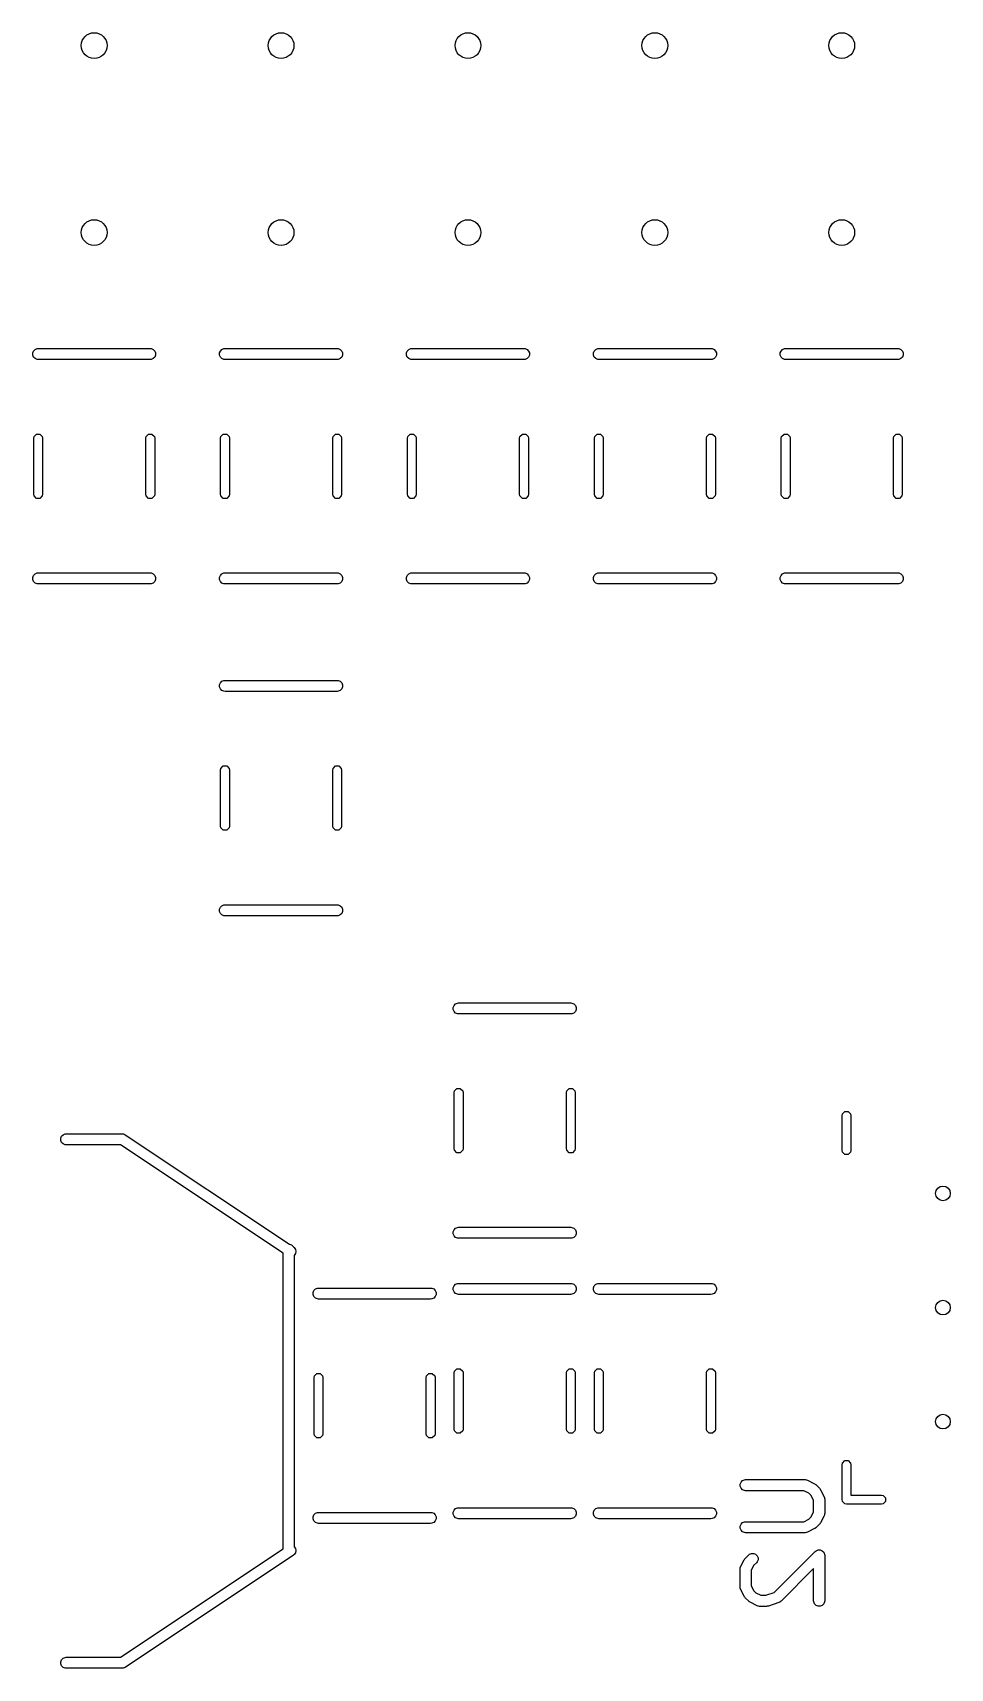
# Model space of a CAD drawing. Extents: x 4.92 to 7.13, y -4.79 to -3.32.
# Drawn here: x 5.343 to 5.834, y -4.196 to -3.321 of the extents above; entities that cross this region are included whole.
import ezdxf

# ---------------------------------------------------------------- set-up
doc = ezdxf.new("R2010")
doc.units = 0
doc.header["$MEASUREMENT"] = 0
doc.layers.add('BLACK', color=7, linetype='CONTINUOUS')

msp = doc.modelspace()

# ---------------------------------------------------------------- linework, layer by layer
at = {"layer": 'BLACK', "linetype": 'CONTINUOUS'}
for p, q in [((5.34361, -3.49142), (5.34442, -3.4906)), ((5.34442, -3.4906), (5.34549, -3.49016)), ((5.34549, -3.49016), (5.34606, -3.49011)), ((5.34606, -3.49011), (5.40606, -3.49011)), ((5.40606, -3.49011), (5.40664, -3.49016)), ((5.40664, -3.49016), (5.40771, -3.4906)), ((5.40771, -3.4906), (5.40852, -3.49142)), ((5.44361, -3.49142), (5.44442, -3.4906)), ((5.44442, -3.4906), (5.44549, -3.49016)), ((5.44549, -3.49016), (5.44606, -3.49011)), ((5.44606, -3.49011), (5.50606, -3.49011)), ((5.50606, -3.49011), (5.50664, -3.49016)), ((5.50664, -3.49016), (5.50771, -3.4906)), ((5.50771, -3.4906), (5.50852, -3.49142)), ((5.54361, -3.49142), (5.54442, -3.4906)), ((5.54442, -3.4906), (5.54549, -3.49016)), ((5.54549, -3.49016), (5.54606, -3.49011)), ((5.54606, -3.49011), (5.60606, -3.49011)), ((5.60606, -3.49011), (5.60664, -3.49016)), ((5.60664, -3.49016), (5.60771, -3.4906)), ((5.60771, -3.4906), (5.60852, -3.49142)), ((5.64361, -3.49142), (5.64442, -3.4906)), ((5.64442, -3.4906), (5.64549, -3.49016)), ((5.64549, -3.49016), (5.64606, -3.49011)), ((5.64606, -3.49011), (5.70606, -3.49011)), ((5.70606, -3.49011), (5.70664, -3.49016)), ((5.70664, -3.49016), (5.70771, -3.4906)), ((5.70771, -3.4906), (5.70852, -3.49142)), ((5.74361, -3.49142), (5.74442, -3.4906)), ((5.74442, -3.4906), (5.74549, -3.49016)), ((5.74549, -3.49016), (5.74606, -3.49011)), ((5.74606, -3.49011), (5.80606, -3.49011)), ((5.80606, -3.49011), (5.80664, -3.49016)), ((5.80664, -3.49016), (5.80771, -3.4906)), ((5.80771, -3.4906), (5.80852, -3.49142)), ((5.34317, -3.49248), (5.34361, -3.49142)), ((5.34317, -3.49363), (5.34317, -3.49248)), ((5.34361, -3.4947), (5.34317, -3.49363)), ((5.34442, -3.49551), (5.34361, -3.4947)), ((5.34549, -3.49595), (5.34442, -3.49551)), ((5.34606, -3.49601), (5.34549, -3.49595)), ((5.40606, -3.49601), (5.34606, -3.49601)), ((5.40664, -3.49595), (5.40606, -3.49601)), ((5.40771, -3.49551), (5.40664, -3.49595)), ((5.40852, -3.4947), (5.40771, -3.49551)), ((5.40852, -3.49142), (5.40896, -3.49248)), ((5.40896, -3.49363), (5.40852, -3.4947)), ((5.40896, -3.49248), (5.40896, -3.49363)), ((5.44317, -3.49248), (5.44361, -3.49142)), ((5.44317, -3.49363), (5.44317, -3.49248)), ((5.44361, -3.4947), (5.44317, -3.49363)), ((5.44442, -3.49551), (5.44361, -3.4947)), ((5.44549, -3.49595), (5.44442, -3.49551)), ((5.44606, -3.49601), (5.44549, -3.49595)), ((5.50606, -3.49601), (5.44606, -3.49601)), ((5.50664, -3.49595), (5.50606, -3.49601)), ((5.50771, -3.49551), (5.50664, -3.49595)), ((5.50852, -3.4947), (5.50771, -3.49551)), ((5.50852, -3.49142), (5.50896, -3.49248)), ((5.50896, -3.49363), (5.50852, -3.4947)), ((5.50896, -3.49248), (5.50896, -3.49363)), ((5.54317, -3.49248), (5.54361, -3.49142)), ((5.54317, -3.49363), (5.54317, -3.49248)), ((5.54361, -3.4947), (5.54317, -3.49363)), ((5.54442, -3.49551), (5.54361, -3.4947)), ((5.54549, -3.49595), (5.54442, -3.49551)), ((5.54606, -3.49601), (5.54549, -3.49595)), ((5.60606, -3.49601), (5.54606, -3.49601)), ((5.60664, -3.49595), (5.60606, -3.49601)), ((5.60771, -3.49551), (5.60664, -3.49595)), ((5.60852, -3.4947), (5.60771, -3.49551)), ((5.60852, -3.49142), (5.60896, -3.49248)), ((5.60896, -3.49363), (5.60852, -3.4947)), ((5.60896, -3.49248), (5.60896, -3.49363)), ((5.64317, -3.49248), (5.64361, -3.49142)), ((5.64317, -3.49363), (5.64317, -3.49248)), ((5.64361, -3.4947), (5.64317, -3.49363)), ((5.64442, -3.49551), (5.64361, -3.4947)), ((5.64549, -3.49595), (5.64442, -3.49551)), ((5.64606, -3.49601), (5.64549, -3.49595)), ((5.70606, -3.49601), (5.64606, -3.49601)), ((5.70664, -3.49595), (5.70606, -3.49601)), ((5.70771, -3.49551), (5.70664, -3.49595)), ((5.70852, -3.4947), (5.70771, -3.49551)), ((5.70852, -3.49142), (5.70896, -3.49248)), ((5.70896, -3.49363), (5.70852, -3.4947)), ((5.70896, -3.49248), (5.70896, -3.49363)), ((5.74317, -3.49248), (5.74361, -3.49142)), ((5.74317, -3.49363), (5.74317, -3.49248)), ((5.74361, -3.4947), (5.74317, -3.49363)), ((5.74442, -3.49551), (5.74361, -3.4947)), ((5.74549, -3.49595), (5.74442, -3.49551)), ((5.74606, -3.49601), (5.74549, -3.49595)), ((5.80606, -3.49601), (5.74606, -3.49601)), ((5.80664, -3.49595), (5.80606, -3.49601)), ((5.80771, -3.49551), (5.80664, -3.49595)), ((5.80852, -3.4947), (5.80771, -3.49551)), ((5.80852, -3.49142), (5.80896, -3.49248)), ((5.80896, -3.49363), (5.80852, -3.4947)), ((5.80896, -3.49248), (5.80896, -3.49363)), ((5.3437, -3.53806), (5.34388, -3.53715)), ((5.3437, -3.56806), (5.3437, -3.53806)), ((5.34388, -3.53715), (5.34516, -3.53588)), ((5.34516, -3.53588), (5.34697, -3.53588)), ((5.34697, -3.53588), (5.34825, -3.53715)), ((5.34825, -3.53715), (5.34843, -3.53806)), ((5.34843, -3.53806), (5.34843, -3.56806)), ((5.4037, -3.53806), (5.40388, -3.53715)), ((5.4037, -3.56806), (5.4037, -3.53806)), ((5.40388, -3.53715), (5.40516, -3.53588)), ((5.40516, -3.53588), (5.40697, -3.53588)), ((5.40697, -3.53588), (5.40825, -3.53715)), ((5.40825, -3.53715), (5.40843, -3.53806)), ((5.40843, -3.53806), (5.40843, -3.56806)), ((5.4437, -3.53806), (5.44388, -3.53715)), ((5.4437, -3.56806), (5.4437, -3.53806)), ((5.44388, -3.53715), (5.44516, -3.53588)), ((5.44516, -3.53588), (5.44697, -3.53588)), ((5.44697, -3.53588), (5.44825, -3.53715)), ((5.44825, -3.53715), (5.44843, -3.53806)), ((5.44843, -3.53806), (5.44843, -3.56806)), ((5.5037, -3.53806), (5.50388, -3.53715)), ((5.5037, -3.56806), (5.5037, -3.53806)), ((5.50388, -3.53715), (5.50516, -3.53588)), ((5.50516, -3.53588), (5.50697, -3.53588)), ((5.50697, -3.53588), (5.50825, -3.53715)), ((5.50825, -3.53715), (5.50843, -3.53806)), ((5.50843, -3.53806), (5.50843, -3.56806)), ((5.5437, -3.53806), (5.54388, -3.53715)), ((5.5437, -3.56806), (5.5437, -3.53806)), ((5.54388, -3.53715), (5.54516, -3.53588)), ((5.54516, -3.53588), (5.54697, -3.53588)), ((5.54697, -3.53588), (5.54825, -3.53715)), ((5.54825, -3.53715), (5.54843, -3.53806)), ((5.54843, -3.53806), (5.54843, -3.56806)), ((5.6037, -3.53806), (5.60388, -3.53715)), ((5.6037, -3.56806), (5.6037, -3.53806)), ((5.60388, -3.53715), (5.60516, -3.53588)), ((5.60516, -3.53588), (5.60697, -3.53588)), ((5.60697, -3.53588), (5.60825, -3.53715)), ((5.60825, -3.53715), (5.60843, -3.53806)), ((5.60843, -3.53806), (5.60843, -3.56806)), ((5.6437, -3.53806), (5.64388, -3.53715)), ((5.6437, -3.56806), (5.6437, -3.53806)), ((5.64388, -3.53715), (5.64516, -3.53588)), ((5.64516, -3.53588), (5.64697, -3.53588)), ((5.64697, -3.53588), (5.64825, -3.53715)), ((5.64825, -3.53715), (5.64843, -3.53806)), ((5.64843, -3.53806), (5.64843, -3.56806)), ((5.7037, -3.53806), (5.70388, -3.53715)), ((5.7037, -3.56806), (5.7037, -3.53806)), ((5.70388, -3.53715), (5.70516, -3.53588)), ((5.70516, -3.53588), (5.70697, -3.53588)), ((5.70697, -3.53588), (5.70825, -3.53715)), ((5.70825, -3.53715), (5.70843, -3.53806)), ((5.70843, -3.53806), (5.70843, -3.56806)), ((5.7437, -3.53806), (5.74388, -3.53715)), ((5.7437, -3.56806), (5.7437, -3.53806)), ((5.74388, -3.53715), (5.74516, -3.53588)), ((5.74516, -3.53588), (5.74697, -3.53588)), ((5.74697, -3.53588), (5.74825, -3.53715)), ((5.74825, -3.53715), (5.74843, -3.53806)), ((5.74843, -3.53806), (5.74843, -3.56806)), ((5.8037, -3.53806), (5.80388, -3.53715)), ((5.8037, -3.56806), (5.8037, -3.53806)), ((5.80388, -3.53715), (5.80516, -3.53588)), ((5.80516, -3.53588), (5.80697, -3.53588)), ((5.80697, -3.53588), (5.80825, -3.53715)), ((5.80825, -3.53715), (5.80843, -3.53806)), ((5.80843, -3.53806), (5.80843, -3.56806)), ((5.34388, -3.56896), (5.3437, -3.56806)), ((5.34516, -3.57024), (5.34388, -3.56896)), ((5.34825, -3.56896), (5.34697, -3.57024)), ((5.34843, -3.56806), (5.34825, -3.56896)), ((5.40388, -3.56896), (5.4037, -3.56806)), ((5.40516, -3.57024), (5.40388, -3.56896)), ((5.40825, -3.56896), (5.40697, -3.57024)), ((5.40843, -3.56806), (5.40825, -3.56896)), ((5.44388, -3.56896), (5.4437, -3.56806)), ((5.44516, -3.57024), (5.44388, -3.56896)), ((5.44825, -3.56896), (5.44697, -3.57024)), ((5.44843, -3.56806), (5.44825, -3.56896)), ((5.50388, -3.56896), (5.5037, -3.56806)), ((5.50516, -3.57024), (5.50388, -3.56896)), ((5.50825, -3.56896), (5.50697, -3.57024)), ((5.50843, -3.56806), (5.50825, -3.56896)), ((5.54388, -3.56896), (5.5437, -3.56806)), ((5.54516, -3.57024), (5.54388, -3.56896)), ((5.54825, -3.56896), (5.54697, -3.57024)), ((5.54843, -3.56806), (5.54825, -3.56896)), ((5.60388, -3.56896), (5.6037, -3.56806)), ((5.60516, -3.57024), (5.60388, -3.56896)), ((5.60825, -3.56896), (5.60697, -3.57024)), ((5.60843, -3.56806), (5.60825, -3.56896)), ((5.64388, -3.56896), (5.6437, -3.56806)), ((5.64516, -3.57024), (5.64388, -3.56896)), ((5.64825, -3.56896), (5.64697, -3.57024)), ((5.64843, -3.56806), (5.64825, -3.56896)), ((5.70388, -3.56896), (5.7037, -3.56806)), ((5.70516, -3.57024), (5.70388, -3.56896)), ((5.70825, -3.56896), (5.70697, -3.57024)), ((5.70843, -3.56806), (5.70825, -3.56896)), ((5.74388, -3.56896), (5.7437, -3.56806)), ((5.74516, -3.57024), (5.74388, -3.56896)), ((5.74825, -3.56896), (5.74697, -3.57024)), ((5.74843, -3.56806), (5.74825, -3.56896)), ((5.80388, -3.56896), (5.8037, -3.56806)), ((5.80516, -3.57024), (5.80388, -3.56896)), ((5.80825, -3.56896), (5.80697, -3.57024)), ((5.80843, -3.56806), (5.80825, -3.56896)), ((5.34697, -3.57024), (5.34516, -3.57024)), ((5.40697, -3.57024), (5.40516, -3.57024)), ((5.44697, -3.57024), (5.44516, -3.57024)), ((5.50697, -3.57024), (5.50516, -3.57024)), ((5.54697, -3.57024), (5.54516, -3.57024)), ((5.60697, -3.57024), (5.60516, -3.57024)), ((5.64697, -3.57024), (5.64516, -3.57024)), ((5.70697, -3.57024), (5.70516, -3.57024)), ((5.74697, -3.57024), (5.74516, -3.57024)), ((5.80697, -3.57024), (5.80516, -3.57024)), ((5.34317, -3.61248), (5.34361, -3.61142)), ((5.34317, -3.61363), (5.34317, -3.61248)), ((5.34361, -3.61142), (5.34442, -3.6106)), ((5.34442, -3.6106), (5.34549, -3.61016)), ((5.34549, -3.61016), (5.34606, -3.61011)), ((5.34606, -3.61011), (5.40606, -3.61011)), ((5.40606, -3.61011), (5.40664, -3.61016)), ((5.40664, -3.61016), (5.40771, -3.6106)), ((5.40771, -3.6106), (5.40852, -3.61142)), ((5.40852, -3.61142), (5.40896, -3.61248)), ((5.40896, -3.61248), (5.40896, -3.61363)), ((5.44317, -3.61248), (5.44361, -3.61142)), ((5.44317, -3.61363), (5.44317, -3.61248)), ((5.44361, -3.61142), (5.44442, -3.6106)), ((5.44442, -3.6106), (5.44549, -3.61016)), ((5.44549, -3.61016), (5.44606, -3.61011)), ((5.44606, -3.61011), (5.50606, -3.61011)), ((5.50606, -3.61011), (5.50664, -3.61016)), ((5.50664, -3.61016), (5.50771, -3.6106)), ((5.50771, -3.6106), (5.50852, -3.61142)), ((5.50852, -3.61142), (5.50896, -3.61248)), ((5.50896, -3.61248), (5.50896, -3.61363)), ((5.54317, -3.61248), (5.54361, -3.61142)), ((5.54317, -3.61363), (5.54317, -3.61248)), ((5.54361, -3.61142), (5.54442, -3.6106)), ((5.54442, -3.6106), (5.54549, -3.61016)), ((5.54549, -3.61016), (5.54606, -3.61011)), ((5.54606, -3.61011), (5.60606, -3.61011)), ((5.60606, -3.61011), (5.60664, -3.61016)), ((5.60664, -3.61016), (5.60771, -3.6106)), ((5.60771, -3.6106), (5.60852, -3.61142)), ((5.60852, -3.61142), (5.60896, -3.61248)), ((5.60896, -3.61248), (5.60896, -3.61363)), ((5.64317, -3.61248), (5.64361, -3.61142)), ((5.64317, -3.61363), (5.64317, -3.61248)), ((5.64361, -3.61142), (5.64442, -3.6106)), ((5.64442, -3.6106), (5.64549, -3.61016)), ((5.64549, -3.61016), (5.64606, -3.61011)), ((5.64606, -3.61011), (5.70606, -3.61011)), ((5.70606, -3.61011), (5.70664, -3.61016)), ((5.70664, -3.61016), (5.70771, -3.6106)), ((5.70771, -3.6106), (5.70852, -3.61142)), ((5.70852, -3.61142), (5.70896, -3.61248)), ((5.70896, -3.61248), (5.70896, -3.61363)), ((5.74317, -3.61248), (5.74361, -3.61142)), ((5.74317, -3.61363), (5.74317, -3.61248)), ((5.74361, -3.61142), (5.74442, -3.6106)), ((5.74442, -3.6106), (5.74549, -3.61016)), ((5.74549, -3.61016), (5.74606, -3.61011)), ((5.74606, -3.61011), (5.80606, -3.61011)), ((5.80606, -3.61011), (5.80664, -3.61016)), ((5.80664, -3.61016), (5.80771, -3.6106)), ((5.80771, -3.6106), (5.80852, -3.61142)), ((5.80852, -3.61142), (5.80896, -3.61248)), ((5.80896, -3.61248), (5.80896, -3.61363)), ((5.34361, -3.6147), (5.34317, -3.61363)), ((5.34442, -3.61551), (5.34361, -3.6147)), ((5.34549, -3.61595), (5.34442, -3.61551)), ((5.34606, -3.61601), (5.34549, -3.61595)), ((5.40606, -3.61601), (5.34606, -3.61601)), ((5.40664, -3.61595), (5.40606, -3.61601)), ((5.40771, -3.61551), (5.40664, -3.61595)), ((5.40852, -3.6147), (5.40771, -3.61551)), ((5.40896, -3.61363), (5.40852, -3.6147)), ((5.44361, -3.6147), (5.44317, -3.61363)), ((5.44442, -3.61551), (5.44361, -3.6147)), ((5.44549, -3.61595), (5.44442, -3.61551)), ((5.44606, -3.61601), (5.44549, -3.61595)), ((5.50606, -3.61601), (5.44606, -3.61601)), ((5.50664, -3.61595), (5.50606, -3.61601)), ((5.50771, -3.61551), (5.50664, -3.61595)), ((5.50852, -3.6147), (5.50771, -3.61551)), ((5.50896, -3.61363), (5.50852, -3.6147)), ((5.54361, -3.6147), (5.54317, -3.61363)), ((5.54442, -3.61551), (5.54361, -3.6147)), ((5.54549, -3.61595), (5.54442, -3.61551)), ((5.54606, -3.61601), (5.54549, -3.61595)), ((5.60606, -3.61601), (5.54606, -3.61601)), ((5.60664, -3.61595), (5.60606, -3.61601)), ((5.60771, -3.61551), (5.60664, -3.61595)), ((5.60852, -3.6147), (5.60771, -3.61551)), ((5.60896, -3.61363), (5.60852, -3.6147)), ((5.64361, -3.6147), (5.64317, -3.61363)), ((5.64442, -3.61551), (5.64361, -3.6147)), ((5.64549, -3.61595), (5.64442, -3.61551)), ((5.64606, -3.61601), (5.64549, -3.61595)), ((5.70606, -3.61601), (5.64606, -3.61601)), ((5.70664, -3.61595), (5.70606, -3.61601)), ((5.70771, -3.61551), (5.70664, -3.61595)), ((5.70852, -3.6147), (5.70771, -3.61551)), ((5.70896, -3.61363), (5.70852, -3.6147)), ((5.74361, -3.6147), (5.74317, -3.61363)), ((5.74442, -3.61551), (5.74361, -3.6147)), ((5.74549, -3.61595), (5.74442, -3.61551)), ((5.74606, -3.61601), (5.74549, -3.61595)), ((5.80606, -3.61601), (5.74606, -3.61601)), ((5.80664, -3.61595), (5.80606, -3.61601)), ((5.80771, -3.61551), (5.80664, -3.61595)), ((5.80852, -3.6147), (5.80771, -3.61551)), ((5.80896, -3.61363), (5.80852, -3.6147)), ((5.44317, -3.66998), (5.44361, -3.66892)), ((5.44317, -3.67113), (5.44317, -3.66998)), ((5.44361, -3.6722), (5.44317, -3.67113)), ((5.44361, -3.66892), (5.44442, -3.6681)), ((5.44442, -3.67301), (5.44361, -3.6722)), ((5.44442, -3.6681), (5.44549, -3.66766)), ((5.44549, -3.67345), (5.44442, -3.67301)), ((5.44549, -3.66766), (5.44606, -3.66761)), ((5.44606, -3.67351), (5.44549, -3.67345)), ((5.44606, -3.66761), (5.50606, -3.66761)), ((5.50606, -3.67351), (5.44606, -3.67351)), ((5.50606, -3.66761), (5.50664, -3.66766)), ((5.50664, -3.67345), (5.50606, -3.67351)), ((5.50664, -3.66766), (5.50771, -3.6681)), ((5.50771, -3.67301), (5.50664, -3.67345)), ((5.50771, -3.6681), (5.50852, -3.66892)), ((5.50852, -3.6722), (5.50771, -3.67301)), ((5.50852, -3.66892), (5.50896, -3.66998)), ((5.50896, -3.67113), (5.50852, -3.6722)), ((5.50896, -3.66998), (5.50896, -3.67113)), ((5.4437, -3.71556), (5.44388, -3.71465)), ((5.4437, -3.74556), (5.4437, -3.71556)), ((5.44388, -3.71465), (5.44516, -3.71338)), ((5.44516, -3.71338), (5.44697, -3.71338)), ((5.44697, -3.71338), (5.44825, -3.71465)), ((5.44825, -3.71465), (5.44843, -3.71556)), ((5.44843, -3.71556), (5.44843, -3.74556)), ((5.5037, -3.71556), (5.50388, -3.71465)), ((5.5037, -3.74556), (5.5037, -3.71556)), ((5.50388, -3.71465), (5.50516, -3.71338)), ((5.50516, -3.71338), (5.50697, -3.71338)), ((5.50697, -3.71338), (5.50825, -3.71465)), ((5.50825, -3.71465), (5.50843, -3.71556)), ((5.50843, -3.71556), (5.50843, -3.74556)), ((5.44388, -3.74646), (5.4437, -3.74556)), ((5.44516, -3.74774), (5.44388, -3.74646)), ((5.44697, -3.74774), (5.44516, -3.74774)), ((5.44825, -3.74646), (5.44697, -3.74774)), ((5.44843, -3.74556), (5.44825, -3.74646)), ((5.50388, -3.74646), (5.5037, -3.74556)), ((5.50516, -3.74774), (5.50388, -3.74646)), ((5.50697, -3.74774), (5.50516, -3.74774)), ((5.50825, -3.74646), (5.50697, -3.74774)), ((5.50843, -3.74556), (5.50825, -3.74646)), ((5.44442, -3.7881), (5.44549, -3.78766)), ((5.44549, -3.78766), (5.44606, -3.78761)), ((5.44606, -3.78761), (5.50606, -3.78761)), ((5.50606, -3.78761), (5.50664, -3.78766)), ((5.50664, -3.78766), (5.50771, -3.7881)), ((5.44317, -3.78998), (5.44361, -3.78892)), ((5.44317, -3.79113), (5.44317, -3.78998)), ((5.44361, -3.7922), (5.44317, -3.79113)), ((5.44361, -3.78892), (5.44442, -3.7881)), ((5.44442, -3.79301), (5.44361, -3.7922)), ((5.44549, -3.79345), (5.44442, -3.79301)), ((5.44606, -3.79351), (5.44549, -3.79345)), ((5.50606, -3.79351), (5.44606, -3.79351)), ((5.50664, -3.79345), (5.50606, -3.79351)), ((5.50771, -3.79301), (5.50664, -3.79345)), ((5.50771, -3.7881), (5.50852, -3.78892)), ((5.50852, -3.7922), (5.50771, -3.79301)), ((5.50852, -3.78892), (5.50896, -3.78998)), ((5.50896, -3.79113), (5.50852, -3.7922)), ((5.50896, -3.78998), (5.50896, -3.79113)), ((5.56942, -3.8406), (5.57049, -3.84016)), ((5.57049, -3.84016), (5.57106, -3.84011)), ((5.57106, -3.84011), (5.63106, -3.84011)), ((5.63106, -3.84011), (5.63164, -3.84016)), ((5.63164, -3.84016), (5.63271, -3.8406)), ((5.56817, -3.84248), (5.56861, -3.84142)), ((5.56817, -3.84363), (5.56817, -3.84248)), ((5.56861, -3.8447), (5.56817, -3.84363)), ((5.56861, -3.84142), (5.56942, -3.8406)), ((5.56942, -3.84551), (5.56861, -3.8447)), ((5.57049, -3.84595), (5.56942, -3.84551)), ((5.57106, -3.84601), (5.57049, -3.84595)), ((5.63106, -3.84601), (5.57106, -3.84601)), ((5.63164, -3.84595), (5.63106, -3.84601)), ((5.63271, -3.84551), (5.63164, -3.84595)), ((5.63271, -3.8406), (5.63352, -3.84142)), ((5.63352, -3.8447), (5.63271, -3.84551)), ((5.63352, -3.84142), (5.63396, -3.84248)), ((5.63396, -3.84363), (5.63352, -3.8447)), ((5.63396, -3.84248), (5.63396, -3.84363)), ((5.5687, -3.88806), (5.56888, -3.88715)), ((5.5687, -3.91806), (5.5687, -3.88806)), ((5.56888, -3.88715), (5.57016, -3.88588)), ((5.57016, -3.88588), (5.57197, -3.88588)), ((5.57197, -3.88588), (5.57325, -3.88715)), ((5.57325, -3.88715), (5.57343, -3.88806)), ((5.57343, -3.88806), (5.57343, -3.91806)), ((5.6287, -3.88806), (5.62888, -3.88715)), ((5.6287, -3.91806), (5.6287, -3.88806)), ((5.62888, -3.88715), (5.63016, -3.88588)), ((5.63016, -3.88588), (5.63197, -3.88588)), ((5.63197, -3.88588), (5.63325, -3.88715)), ((5.63325, -3.88715), (5.63343, -3.88806)), ((5.63343, -3.88806), (5.63343, -3.91806)), ((5.77626, -3.9003), (5.77644, -3.8994)), ((5.77626, -3.919), (5.77626, -3.9003)), ((5.77644, -3.8994), (5.77772, -3.89812)), ((5.77772, -3.89812), (5.77953, -3.89812)), ((5.77953, -3.89812), (5.78081, -3.8994)), ((5.78081, -3.8994), (5.78099, -3.9003)), ((5.78099, -3.9003), (5.78099, -3.919)), ((5.35942, -3.9106), (5.36049, -3.91016)), ((5.36049, -3.91016), (5.36106, -3.91011)), ((5.36106, -3.91011), (5.39106, -3.91011)), ((5.39106, -3.91011), (5.39164, -3.91016)), ((5.39164, -3.91016), (5.39191, -3.91027)), ((5.39191, -3.91027), (5.39219, -3.91033)), ((5.39219, -3.91033), (5.3927, -3.9106)), ((5.35817, -3.91248), (5.35861, -3.91142)), ((5.35817, -3.91363), (5.35817, -3.91248)), ((5.35861, -3.9147), (5.35817, -3.91363)), ((5.35861, -3.91142), (5.35942, -3.9106)), ((5.35942, -3.91551), (5.35861, -3.9147)), ((5.36049, -3.91595), (5.35942, -3.91551)), ((5.36106, -3.91601), (5.36049, -3.91595)), ((5.39017, -3.91601), (5.36106, -3.91601)), ((5.47711, -3.97397), (5.39017, -3.91601)), ((5.3927, -3.9106), (5.48054, -3.96916)), ((5.56888, -3.91896), (5.5687, -3.91806)), ((5.57016, -3.92024), (5.56888, -3.91896)), ((5.57325, -3.91896), (5.57197, -3.92024)), ((5.57343, -3.91806), (5.57325, -3.91896)), ((5.62888, -3.91896), (5.6287, -3.91806)), ((5.63016, -3.92024), (5.62888, -3.91896)), ((5.63325, -3.91896), (5.63197, -3.92024)), ((5.63343, -3.91806), (5.63325, -3.91896)), ((5.77644, -3.91991), (5.77626, -3.919)), ((5.78099, -3.919), (5.78081, -3.91991)), ((5.57197, -3.92024), (5.57016, -3.92024)), ((5.63197, -3.92024), (5.63016, -3.92024)), ((5.77772, -3.92119), (5.77644, -3.91991)), ((5.77953, -3.92119), (5.77772, -3.92119)), ((5.78081, -3.91991), (5.77953, -3.92119)), ((5.56817, -3.96248), (5.56861, -3.96142)), ((5.56817, -3.96363), (5.56817, -3.96248)), ((5.56861, -3.96142), (5.56942, -3.9606)), ((5.56942, -3.9606), (5.57049, -3.96016)), ((5.57049, -3.96016), (5.57106, -3.96011)), ((5.57106, -3.96011), (5.63106, -3.96011)), ((5.63106, -3.96011), (5.63164, -3.96016)), ((5.63164, -3.96016), (5.63271, -3.9606)), ((5.63271, -3.9606), (5.63352, -3.96142)), ((5.63352, -3.96142), (5.63396, -3.96248)), ((5.63396, -3.96248), (5.63396, -3.96363)), ((5.48054, -3.96916), (5.48064, -3.96916)), ((5.48064, -3.96916), (5.48171, -3.9696)), ((5.48171, -3.9696), (5.48252, -3.97042)), ((5.48252, -3.97042), (5.48256, -3.9705)), ((5.48256, -3.9705), (5.4827, -3.9706)), ((5.4827, -3.9706), (5.48315, -3.97097)), ((5.48315, -3.97097), (5.48379, -3.97193)), ((5.56861, -3.9647), (5.56817, -3.96363)), ((5.56942, -3.96551), (5.56861, -3.9647)), ((5.57049, -3.96595), (5.56942, -3.96551)), ((5.57106, -3.96601), (5.57049, -3.96595)), ((5.63106, -3.96601), (5.57106, -3.96601)), ((5.63164, -3.96595), (5.63106, -3.96601)), ((5.63271, -3.96551), (5.63164, -3.96595)), ((5.63352, -3.9647), (5.63271, -3.96551)), ((5.63396, -3.96363), (5.63352, -3.9647)), ((5.47711, -4.13206), (5.47711, -3.97397)), ((5.48315, -3.97514), (5.48302, -3.97524)), ((5.48302, -3.97524), (5.48302, -4.13088)), ((5.48379, -3.97419), (5.48315, -3.97514)), ((5.48379, -3.97193), (5.48402, -3.97306)), ((5.48402, -3.97306), (5.48379, -3.97419)), ((5.49317, -3.99498), (5.49361, -3.99392)), ((5.49317, -3.99613), (5.49317, -3.99498)), ((5.49361, -3.9972), (5.49317, -3.99613)), ((5.49361, -3.99392), (5.49442, -3.9931)), ((5.49442, -3.99801), (5.49361, -3.9972)), ((5.49442, -3.9931), (5.49549, -3.99266)), ((5.49549, -3.99845), (5.49442, -3.99801)), ((5.49549, -3.99266), (5.49606, -3.99261)), ((5.49606, -3.99261), (5.55606, -3.99261)), ((5.55606, -3.99261), (5.55664, -3.99266)), ((5.55664, -3.99266), (5.55771, -3.9931)), ((5.55771, -3.99801), (5.55664, -3.99845)), ((5.55771, -3.9931), (5.55852, -3.99392)), ((5.55852, -3.9972), (5.55771, -3.99801)), ((5.55852, -3.99392), (5.55896, -3.99498)), ((5.55896, -3.99613), (5.55852, -3.9972)), ((5.55896, -3.99498), (5.55896, -3.99613)), ((5.56817, -3.99248), (5.56861, -3.99142)), ((5.56817, -3.99363), (5.56817, -3.99248)), ((5.56861, -3.9947), (5.56817, -3.99363)), ((5.56861, -3.99142), (5.56942, -3.9906)), ((5.56942, -3.99551), (5.56861, -3.9947)), ((5.56942, -3.9906), (5.57049, -3.99016)), ((5.57049, -3.99595), (5.56942, -3.99551)), ((5.57049, -3.99016), (5.57106, -3.99011)), ((5.57106, -3.99601), (5.57049, -3.99595)), ((5.57106, -3.99011), (5.63106, -3.99011)), ((5.63106, -3.99601), (5.57106, -3.99601)), ((5.63106, -3.99011), (5.63164, -3.99016)), ((5.63164, -3.99595), (5.63106, -3.99601)), ((5.63164, -3.99016), (5.63271, -3.9906)), ((5.63271, -3.99551), (5.63164, -3.99595)), ((5.63271, -3.9906), (5.63352, -3.99142)), ((5.63352, -3.9947), (5.63271, -3.99551)), ((5.63352, -3.99142), (5.63396, -3.99248)), ((5.63396, -3.99363), (5.63352, -3.9947)), ((5.63396, -3.99248), (5.63396, -3.99363)), ((5.64317, -3.99248), (5.64361, -3.99142)), ((5.64317, -3.99363), (5.64317, -3.99248)), ((5.64361, -3.9947), (5.64317, -3.99363)), ((5.64361, -3.99142), (5.64442, -3.9906)), ((5.64442, -3.99551), (5.64361, -3.9947)), ((5.64442, -3.9906), (5.64549, -3.99016)), ((5.64549, -3.99595), (5.64442, -3.99551)), ((5.64549, -3.99016), (5.64606, -3.99011)), ((5.64606, -3.99601), (5.64549, -3.99595)), ((5.64606, -3.99011), (5.70606, -3.99011)), ((5.70606, -3.99601), (5.64606, -3.99601)), ((5.70606, -3.99011), (5.70664, -3.99016)), ((5.70664, -3.99595), (5.70606, -3.99601)), ((5.70664, -3.99016), (5.70771, -3.9906)), ((5.70771, -3.99551), (5.70664, -3.99595)), ((5.70771, -3.9906), (5.70852, -3.99142)), ((5.70852, -3.9947), (5.70771, -3.99551)), ((5.70852, -3.99142), (5.70896, -3.99248)), ((5.70896, -3.99363), (5.70852, -3.9947)), ((5.70896, -3.99248), (5.70896, -3.99363)), ((5.49606, -3.99851), (5.49549, -3.99845)), ((5.55606, -3.99851), (5.49606, -3.99851)), ((5.55664, -3.99845), (5.55606, -3.99851)), ((5.4937, -4.04056), (5.49388, -4.03965)), ((5.4937, -4.07056), (5.4937, -4.04056)), ((5.49388, -4.03965), (5.49516, -4.03838)), ((5.49516, -4.03838), (5.49697, -4.03838)), ((5.49697, -4.03838), (5.49825, -4.03965)), ((5.49825, -4.03965), (5.49843, -4.04056)), ((5.49843, -4.04056), (5.49843, -4.07056)), ((5.5537, -4.04056), (5.55388, -4.03965)), ((5.5537, -4.07056), (5.5537, -4.04056)), ((5.55388, -4.03965), (5.55516, -4.03838)), ((5.55516, -4.03838), (5.55697, -4.03838)), ((5.55697, -4.03838), (5.55825, -4.03965)), ((5.55825, -4.03965), (5.55843, -4.04056)), ((5.55843, -4.04056), (5.55843, -4.07056)), ((5.5687, -4.03806), (5.56888, -4.03715)), ((5.5687, -4.06806), (5.5687, -4.03806)), ((5.56888, -4.03715), (5.57016, -4.03588)), ((5.57016, -4.03588), (5.57197, -4.03588)), ((5.57197, -4.03588), (5.57325, -4.03715)), ((5.57325, -4.03715), (5.57343, -4.03806)), ((5.57343, -4.03806), (5.57343, -4.06806)), ((5.6287, -4.03806), (5.62888, -4.03715)), ((5.6287, -4.06806), (5.6287, -4.03806)), ((5.62888, -4.03715), (5.63016, -4.03588)), ((5.63016, -4.03588), (5.63197, -4.03588)), ((5.63197, -4.03588), (5.63325, -4.03715)), ((5.63325, -4.03715), (5.63343, -4.03806)), ((5.63343, -4.03806), (5.63343, -4.06806)), ((5.6437, -4.03806), (5.64388, -4.03715)), ((5.6437, -4.06806), (5.6437, -4.03806)), ((5.64388, -4.03715), (5.64516, -4.03588)), ((5.64516, -4.03588), (5.64697, -4.03588)), ((5.64697, -4.03588), (5.64825, -4.03715)), ((5.64825, -4.03715), (5.64843, -4.03806)), ((5.64843, -4.03806), (5.64843, -4.06806)), ((5.7037, -4.03806), (5.70388, -4.03715)), ((5.7037, -4.06806), (5.7037, -4.03806)), ((5.70388, -4.03715), (5.70516, -4.03588)), ((5.70516, -4.03588), (5.70697, -4.03588)), ((5.70697, -4.03588), (5.70825, -4.03715)), ((5.70825, -4.03715), (5.70843, -4.03806)), ((5.70843, -4.03806), (5.70843, -4.06806)), ((5.49388, -4.07146), (5.4937, -4.07056)), ((5.49516, -4.07274), (5.49388, -4.07146)), ((5.49697, -4.07274), (5.49516, -4.07274)), ((5.49825, -4.07146), (5.49697, -4.07274)), ((5.49843, -4.07056), (5.49825, -4.07146)), ((5.55388, -4.07146), (5.5537, -4.07056)), ((5.55516, -4.07274), (5.55388, -4.07146)), ((5.55697, -4.07274), (5.55516, -4.07274)), ((5.55825, -4.07146), (5.55697, -4.07274)), ((5.55843, -4.07056), (5.55825, -4.07146)), ((5.56888, -4.06896), (5.5687, -4.06806)), ((5.57016, -4.07024), (5.56888, -4.06896)), ((5.57197, -4.07024), (5.57016, -4.07024)), ((5.57325, -4.06896), (5.57197, -4.07024)), ((5.57343, -4.06806), (5.57325, -4.06896)), ((5.62888, -4.06896), (5.6287, -4.06806)), ((5.63016, -4.07024), (5.62888, -4.06896)), ((5.63197, -4.07024), (5.63016, -4.07024)), ((5.63325, -4.06896), (5.63197, -4.07024)), ((5.63343, -4.06806), (5.63325, -4.06896)), ((5.64388, -4.06896), (5.6437, -4.06806)), ((5.64516, -4.07024), (5.64388, -4.06896)), ((5.64697, -4.07024), (5.64516, -4.07024)), ((5.64825, -4.06896), (5.64697, -4.07024)), ((5.64843, -4.06806), (5.64825, -4.06896)), ((5.70388, -4.06896), (5.7037, -4.06806)), ((5.70516, -4.07024), (5.70388, -4.06896)), ((5.70697, -4.07024), (5.70516, -4.07024)), ((5.70825, -4.06896), (5.70697, -4.07024)), ((5.70843, -4.06806), (5.70825, -4.06896)), ((5.77644, -4.08621), (5.77772, -4.08493)), ((5.77772, -4.08493), (5.77953, -4.08493)), ((5.77953, -4.08493), (5.78081, -4.08621)), ((5.77626, -4.08711), (5.77644, -4.08621)), ((5.77626, -4.10581), (5.77626, -4.08711)), ((5.78081, -4.08621), (5.78099, -4.08711)), ((5.78099, -4.08711), (5.78099, -4.10345)), ((5.72171, -4.09749), (5.72215, -4.09642)), ((5.72171, -4.09864), (5.72171, -4.09749)), ((5.72215, -4.0997), (5.72171, -4.09864)), ((5.72215, -4.09642), (5.72296, -4.09561)), ((5.72296, -4.10052), (5.72215, -4.0997)), ((5.72296, -4.09561), (5.72402, -4.09517)), ((5.72402, -4.10096), (5.72296, -4.10052)), ((5.72402, -4.09517), (5.7246, -4.09511)), ((5.7246, -4.10102), (5.72402, -4.10096)), ((5.7246, -4.09511), (5.75647, -4.09511)), ((5.75577, -4.10102), (5.7246, -4.10102)), ((5.75847, -4.10236), (5.75577, -4.10102)), ((5.75647, -4.09511), (5.75705, -4.09517)), ((5.75705, -4.09517), (5.75715, -4.09521)), ((5.75715, -4.09521), (5.75725, -4.09521)), ((5.75725, -4.09521), (5.75779, -4.09542)), ((5.75779, -4.09542), (5.76154, -4.0973)), ((5.75967, -4.10356), (5.75847, -4.10236)), ((5.76154, -4.0973), (5.76179, -4.09745)), ((5.76179, -4.09745), (5.76186, -4.09748)), ((5.76186, -4.09748), (5.76194, -4.09755)), ((5.76194, -4.09755), (5.76203, -4.0976)), ((5.76203, -4.0976), (5.76208, -4.09766)), ((5.76208, -4.09766), (5.76231, -4.09785)), ((5.76231, -4.09785), (5.76418, -4.09972)), ((5.76418, -4.09972), (5.76437, -4.09995)), ((5.76437, -4.09995), (5.76443, -4.1)), ((5.76443, -4.1), (5.76448, -4.10009)), ((5.76448, -4.10009), (5.76455, -4.10017)), ((5.76455, -4.10017), (5.76458, -4.10024)), ((5.76458, -4.10024), (5.76474, -4.10049)), ((5.76474, -4.10049), (5.76661, -4.10424)), ((5.56817, -4.11248), (5.56861, -4.11142)), ((5.56861, -4.11142), (5.56942, -4.1106)), ((5.56942, -4.1106), (5.57049, -4.11016)), ((5.57049, -4.11016), (5.57106, -4.11011)), ((5.57106, -4.11011), (5.63106, -4.11011)), ((5.63106, -4.11011), (5.63164, -4.11016)), ((5.63164, -4.11016), (5.63271, -4.1106)), ((5.63271, -4.1106), (5.63352, -4.11142)), ((5.63352, -4.11142), (5.63396, -4.11248)), ((5.64317, -4.11248), (5.64361, -4.11142)), ((5.64361, -4.11142), (5.64442, -4.1106)), ((5.64442, -4.1106), (5.64549, -4.11016)), ((5.64549, -4.11016), (5.64606, -4.11011)), ((5.64606, -4.11011), (5.70606, -4.11011)), ((5.70606, -4.11011), (5.70664, -4.11016)), ((5.70664, -4.11016), (5.70771, -4.1106)), ((5.70771, -4.1106), (5.70852, -4.11142)), ((5.70852, -4.11142), (5.70896, -4.11248)), ((5.76102, -4.10626), (5.75967, -4.10356)), ((5.76102, -4.11236), (5.76102, -4.10626)), ((5.76661, -4.10424), (5.76682, -4.10478)), ((5.76682, -4.10478), (5.76683, -4.10489)), ((5.76683, -4.10489), (5.76687, -4.10499)), ((5.76687, -4.10499), (5.76692, -4.10556)), ((5.76692, -4.10556), (5.76692, -4.11306)), ((5.77644, -4.10672), (5.77626, -4.10581)), ((5.77772, -4.108), (5.77644, -4.10672)), ((5.77862, -4.10818), (5.77772, -4.108)), ((5.79732, -4.10818), (5.77862, -4.10818)), ((5.78099, -4.10345), (5.79732, -4.10345)), ((5.79732, -4.10345), (5.79823, -4.10363)), ((5.79823, -4.108), (5.79732, -4.10818)), ((5.79823, -4.10363), (5.79951, -4.10491)), ((5.79951, -4.10672), (5.79823, -4.108)), ((5.79951, -4.10491), (5.79951, -4.10672)), ((5.49317, -4.11498), (5.49361, -4.11392)), ((5.49317, -4.11613), (5.49317, -4.11498)), ((5.49361, -4.1172), (5.49317, -4.11613)), ((5.49361, -4.11392), (5.49442, -4.1131)), ((5.49442, -4.11801), (5.49361, -4.1172)), ((5.49442, -4.1131), (5.49549, -4.11266)), ((5.49549, -4.11845), (5.49442, -4.11801)), ((5.49549, -4.11266), (5.49606, -4.11261)), ((5.49606, -4.11851), (5.49549, -4.11845)), ((5.49606, -4.11261), (5.55606, -4.11261)), ((5.55606, -4.11851), (5.49606, -4.11851)), ((5.55606, -4.11261), (5.55664, -4.11266)), ((5.55664, -4.11845), (5.55606, -4.11851)), ((5.55664, -4.11266), (5.55771, -4.1131)), ((5.55771, -4.11801), (5.55664, -4.11845)), ((5.55771, -4.1131), (5.55852, -4.11392)), ((5.55852, -4.1172), (5.55771, -4.11801)), ((5.55852, -4.11392), (5.55896, -4.11498)), ((5.55896, -4.11613), (5.55852, -4.1172)), ((5.55896, -4.11498), (5.55896, -4.11613)), ((5.56817, -4.11363), (5.56817, -4.11248)), ((5.56861, -4.1147), (5.56817, -4.11363)), ((5.56942, -4.11551), (5.56861, -4.1147)), ((5.57049, -4.11595), (5.56942, -4.11551)), ((5.57106, -4.11601), (5.57049, -4.11595)), ((5.63106, -4.11601), (5.57106, -4.11601)), ((5.63164, -4.11595), (5.63106, -4.11601)), ((5.63271, -4.11551), (5.63164, -4.11595)), ((5.63352, -4.1147), (5.63271, -4.11551)), ((5.63396, -4.11363), (5.63352, -4.1147)), ((5.63396, -4.11248), (5.63396, -4.11363)), ((5.64317, -4.11363), (5.64317, -4.11248)), ((5.64361, -4.1147), (5.64317, -4.11363)), ((5.64442, -4.11551), (5.64361, -4.1147)), ((5.64549, -4.11595), (5.64442, -4.11551)), ((5.64606, -4.11601), (5.64549, -4.11595)), ((5.70606, -4.11601), (5.64606, -4.11601)), ((5.70664, -4.11595), (5.70606, -4.11601)), ((5.70771, -4.11551), (5.70664, -4.11595)), ((5.70852, -4.1147), (5.70771, -4.11551)), ((5.70896, -4.11363), (5.70852, -4.1147)), ((5.70896, -4.11248), (5.70896, -4.11363)), ((5.72171, -4.11998), (5.72215, -4.11892)), ((5.72171, -4.12114), (5.72171, -4.11998)), ((5.72215, -4.11892), (5.72296, -4.1181)), ((5.72296, -4.1181), (5.72402, -4.11766)), ((5.72402, -4.11766), (5.7246, -4.11761)), ((5.7246, -4.11761), (5.75577, -4.11761)), ((5.75577, -4.11761), (5.75847, -4.11626)), ((5.75847, -4.11626), (5.75967, -4.11506)), ((5.75967, -4.11506), (5.76102, -4.11236)), ((5.76418, -4.1189), (5.76231, -4.12077)), ((5.76437, -4.11867), (5.76418, -4.1189)), ((5.76443, -4.11862), (5.76437, -4.11867)), ((5.76448, -4.11853), (5.76443, -4.11862)), ((5.76455, -4.11845), (5.76448, -4.11853)), ((5.76458, -4.11838), (5.76455, -4.11845)), ((5.76474, -4.11813), (5.76458, -4.11838)), ((5.76661, -4.11438), (5.76474, -4.11813)), ((5.76682, -4.11384), (5.76661, -4.11438)), ((5.76683, -4.11373), (5.76682, -4.11384)), ((5.76687, -4.11364), (5.76683, -4.11373)), ((5.76692, -4.11306), (5.76687, -4.11364)), ((5.72215, -4.1222), (5.72171, -4.12114)), ((5.72296, -4.12301), (5.72215, -4.1222)), ((5.72402, -4.12346), (5.72296, -4.12301)), ((5.7246, -4.12351), (5.72402, -4.12346)), ((5.75647, -4.12351), (5.7246, -4.12351)), ((5.75705, -4.12346), (5.75647, -4.12351)), ((5.75715, -4.12341), (5.75705, -4.12346)), ((5.75725, -4.12341), (5.75715, -4.12341)), ((5.75779, -4.1232), (5.75725, -4.12341)), ((5.76154, -4.12133), (5.75779, -4.1232)), ((5.76179, -4.12117), (5.76154, -4.12133)), ((5.76186, -4.12114), (5.76179, -4.12117)), ((5.76194, -4.12107), (5.76186, -4.12114)), ((5.76203, -4.12102), (5.76194, -4.12107)), ((5.76208, -4.12096), (5.76203, -4.12102)), ((5.76231, -4.12077), (5.76208, -4.12096)), ((5.39017, -4.19011), (5.47712, -4.13214)), ((5.4827, -4.13552), (5.3927, -4.19552)), ((5.47712, -4.13214), (5.47711, -4.13206)), ((5.48315, -4.13515), (5.4827, -4.13552)), ((5.48302, -4.13088), (5.48315, -4.13097)), ((5.48315, -4.13097), (5.48379, -4.13193)), ((5.48379, -4.13419), (5.48315, -4.13515)), ((5.48379, -4.13193), (5.48402, -4.13306)), ((5.48402, -4.13306), (5.48379, -4.13419)), ((5.72196, -4.14174), (5.72383, -4.13799)), ((5.72383, -4.13799), (5.72399, -4.13774)), ((5.72399, -4.13774), (5.72402, -4.13767)), ((5.72402, -4.13767), (5.72409, -4.13759)), ((5.72409, -4.13759), (5.72414, -4.1375)), ((5.72414, -4.1375), (5.7242, -4.13745)), ((5.7242, -4.13745), (5.72439, -4.13722)), ((5.72439, -4.13722), (5.72626, -4.13534)), ((5.72626, -4.13534), (5.72671, -4.13498)), ((5.72671, -4.13498), (5.72777, -4.13454)), ((5.72777, -4.13454), (5.72893, -4.13454)), ((5.72893, -4.13454), (5.72999, -4.13498)), ((5.72999, -4.13498), (5.73081, -4.13579)), ((5.73081, -4.13579), (5.73125, -4.13686)), ((5.73125, -4.13686), (5.73125, -4.13801)), ((5.73988, -4.15547), (5.76188, -4.13347)), ((5.76188, -4.13347), (5.76233, -4.1331)), ((5.76233, -4.1331), (5.76308, -4.13279)), ((5.76308, -4.13279), (5.7634, -4.13266)), ((5.7634, -4.13266), (5.76455, -4.13266)), ((5.76455, -4.13266), (5.76561, -4.1331)), ((5.76561, -4.1331), (5.76643, -4.13392)), ((5.76643, -4.13392), (5.76668, -4.13454)), ((5.76668, -4.13454), (5.76687, -4.13498)), ((5.76687, -4.13498), (5.76692, -4.13556)), ((5.76692, -4.13556), (5.76692, -4.15993)), ((5.72165, -4.14306), (5.72171, -4.14248)), ((5.72165, -4.15243), (5.72165, -4.14306)), ((5.72171, -4.14248), (5.72175, -4.14238)), ((5.72175, -4.14228), (5.72196, -4.14174)), ((5.72175, -4.14238), (5.72175, -4.14228)), ((5.7289, -4.14106), (5.72755, -4.14375)), ((5.72755, -4.14375), (5.72755, -4.15173)), ((5.73044, -4.13952), (5.7289, -4.14106)), ((5.73081, -4.13907), (5.73044, -4.13952)), ((5.73125, -4.13801), (5.73081, -4.13907)), ((5.76102, -4.14269), (5.74356, -4.16014)), ((5.76102, -4.15993), (5.76102, -4.14269)), ((5.72171, -4.15301), (5.72165, -4.15243)), ((5.72175, -4.1531), (5.72171, -4.15301)), ((5.72175, -4.15321), (5.72175, -4.1531)), ((5.72196, -4.15375), (5.72175, -4.15321)), ((5.72383, -4.1575), (5.72196, -4.15375)), ((5.72755, -4.15173), (5.7289, -4.15443)), ((5.7289, -4.15443), (5.7301, -4.15563)), ((5.73537, -4.15698), (5.73988, -4.15547)), ((5.72399, -4.15775), (5.72383, -4.1575)), ((5.72402, -4.15782), (5.72399, -4.15775)), ((5.72409, -4.1579), (5.72402, -4.15782)), ((5.72414, -4.15799), (5.72409, -4.1579)), ((5.7242, -4.15804), (5.72414, -4.15799)), ((5.72439, -4.15827), (5.7242, -4.15804)), ((5.72626, -4.16014), (5.72439, -4.15827)), ((5.72649, -4.16033), (5.72626, -4.16014)), ((5.72654, -4.16039), (5.72649, -4.16033)), ((5.72663, -4.16044), (5.72654, -4.16039)), ((5.72671, -4.16051), (5.72663, -4.16044)), ((5.72678, -4.16054), (5.72671, -4.16051)), ((5.72703, -4.1607), (5.72678, -4.16054)), ((5.73078, -4.16257), (5.72703, -4.1607)), ((5.7301, -4.15563), (5.7328, -4.15698)), ((5.73132, -4.16278), (5.73078, -4.16257)), ((5.73143, -4.16279), (5.73132, -4.16278)), ((5.73152, -4.16283), (5.73143, -4.16279)), ((5.7321, -4.16288), (5.73152, -4.16283)), ((5.73585, -4.16288), (5.7321, -4.16288)), ((5.7328, -4.15698), (5.73537, -4.15698)), ((5.73614, -4.16285), (5.73585, -4.16288)), ((5.73622, -4.16286), (5.73614, -4.16285)), ((5.73632, -4.16284), (5.73622, -4.16286)), ((5.73643, -4.16283), (5.73632, -4.16284)), ((5.7365, -4.1628), (5.73643, -4.16283)), ((5.73678, -4.16273), (5.7365, -4.1628)), ((5.74241, -4.16086), (5.73678, -4.16273)), ((5.74294, -4.16062), (5.74241, -4.16086)), ((5.74302, -4.16055), (5.74294, -4.16062)), ((5.74311, -4.16051), (5.74302, -4.16055)), ((5.74356, -4.16014), (5.74311, -4.16051)), ((5.76108, -4.16051), (5.76102, -4.15993)), ((5.76152, -4.16157), (5.76108, -4.16051)), ((5.76233, -4.16238), (5.76152, -4.16157)), ((5.7634, -4.16283), (5.76233, -4.16238)), ((5.76455, -4.16283), (5.7634, -4.16283)), ((5.76561, -4.16238), (5.76455, -4.16283)), ((5.76643, -4.16157), (5.76561, -4.16238)), ((5.76687, -4.16051), (5.76643, -4.16157)), ((5.76692, -4.15993), (5.76687, -4.16051)), ((5.35942, -4.1906), (5.36049, -4.19016)), ((5.36049, -4.19016), (5.36106, -4.19011)), ((5.36106, -4.19011), (5.39017, -4.19011)), ((5.35817, -4.19248), (5.35861, -4.19142)), ((5.35817, -4.19363), (5.35817, -4.19248)), ((5.35861, -4.1947), (5.35817, -4.19363)), ((5.35861, -4.19142), (5.35942, -4.1906)), ((5.35942, -4.19551), (5.35861, -4.1947)), ((5.36049, -4.19595), (5.35942, -4.19551)), ((5.36106, -4.19601), (5.36049, -4.19595)), ((5.39106, -4.19601), (5.36106, -4.19601)), ((5.39164, -4.19595), (5.39106, -4.19601)), ((5.39106, -4.19601), (5.39106, -4.19601)), ((5.39191, -4.19584), (5.39164, -4.19595)), ((5.39219, -4.19579), (5.39191, -4.19584)), ((5.3927, -4.19552), (5.39219, -4.19579))]:
    msp.add_line(p, q, dxfattribs=at)
at = {"layer": 'BLACK'}
for centre, radius in [((5.37606, -3.32806), 0.00689), ((5.47606, -3.32806), 0.00689), ((5.57606, -3.32806), 0.00689), ((5.67606, -3.32806), 0.00689), ((5.77606, -3.32806), 0.00689), ((5.37606, -3.42806), 0.00689), ((5.47606, -3.42806), 0.00689), ((5.57606, -3.42806), 0.00689), ((5.67606, -3.42806), 0.00689), ((5.77606, -3.42806), 0.00689), ((5.8302, -3.94203), 0.00394), ((5.8302, -4.00306), 0.00394), ((5.8302, -4.06408), 0.00394)]:
    msp.add_circle(centre, radius, dxfattribs=at)

doc.saveas('drawing.dxf')
